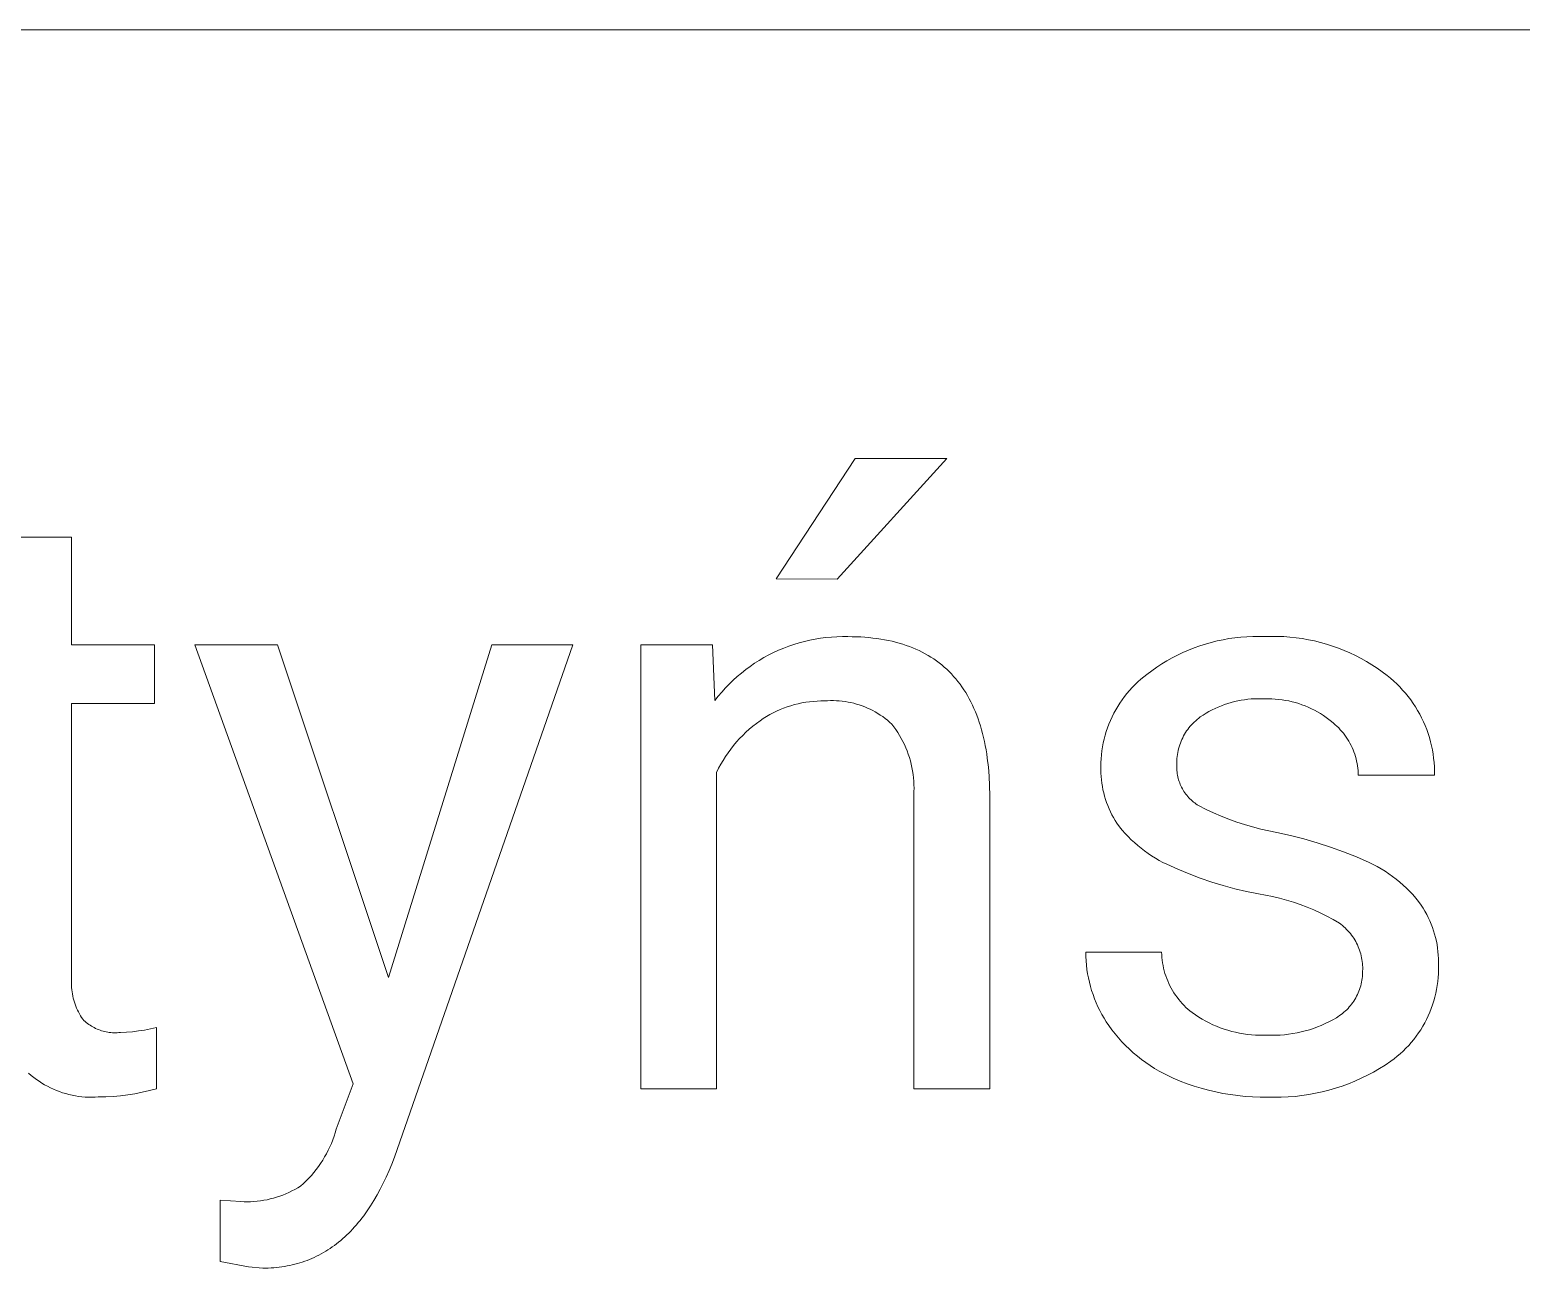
# Model space of a CAD drawing. Header units: millimetres. Extents: x 430 to 4403, y -1522 to 1254.
# Drawn here: x 3676.8 to 3770.8, y -1156.1 to -1078.1 of the extents above; entities that cross this region are included whole.
import ezdxf

# ---------------------------------------------------------------- set-up
doc = ezdxf.new("R2010")
doc.units = ezdxf.units.MM
doc.header["$MEASUREMENT"] = 0
doc.layers.add('Domyślny', color=7, linetype='Continuous', true_color=0x000000)

msp = doc.modelspace()

# ---------------------------------------------------------------- linework, layer by layer
at = {"layer": 'Domyślny', "color": 18, "lineweight": 15, "true_color": 0x000000}
for p, q in [((4399.218, -1078.095), (2901.531, -1078.095)), ((3723.843, -1112.665), (3728.831, -1105.084)), ((3734.613, -1105.084), (3727.693, -1112.679)), ((3728.831, -1105.084), (3734.613, -1105.084)), ((3674.7, -1110.046), (3679.476, -1110.046)), ((3679.476, -1110.046), (3679.476, -1116.82)), ((3727.693, -1112.679), (3723.843, -1112.665)), ((3679.476, -1116.82), (3684.702, -1116.82)), ((3684.702, -1116.82), (3684.702, -1120.511)), ((3697.202, -1144.467), (3687.226, -1116.816)), ((3687.226, -1116.816), (3692.452, -1116.816)), ((3692.452, -1116.816), (3699.424, -1137.772)), ((3699.424, -1137.772), (3705.934, -1116.816)), ((3711.054, -1116.816), (3699.808, -1149.084)), ((3705.934, -1116.816), (3711.054, -1116.816)), ((3715.323, -1144.775), (3715.323, -1116.82)), ((3715.323, -1116.82), (3719.835, -1116.82)), ((3719.835, -1116.82), (3719.993, -1120.326)), ((3724.326, -1117.026), (3724.648, -1116.903)), ((3724.648, -1116.903), (3724.974, -1116.792)), ((3724.974, -1116.792), (3725.303, -1116.692)), ((3725.303, -1116.692), (3725.636, -1116.603)), ((3725.636, -1116.603), (3725.972, -1116.525)), ((3725.972, -1116.525), (3726.31, -1116.458)), ((3726.31, -1116.458), (3726.65, -1116.404)), ((3726.65, -1116.404), (3726.992, -1116.36)), ((3726.992, -1116.36), (3727.335, -1116.329)), ((3727.335, -1116.329), (3727.679, -1116.309)), ((3727.679, -1116.309), (3728.024, -1116.3)), ((3728.024, -1116.3), (3728.368, -1116.304)), ((3728.368, -1116.304), (3728.643, -1116.306)), ((3728.643, -1116.306), (3728.913, -1116.313)), ((3728.913, -1116.313), (3729.179, -1116.326)), ((3729.179, -1116.326), (3729.44, -1116.343)), ((3729.44, -1116.343), (3729.698, -1116.365)), ((3729.698, -1116.365), (3729.951, -1116.392)), ((3729.951, -1116.392), (3730.2, -1116.423)), ((3730.2, -1116.423), (3730.444, -1116.46)), ((3730.444, -1116.46), (3730.685, -1116.501)), ((3730.685, -1116.501), (3730.921, -1116.548)), ((3730.921, -1116.548), (3731.153, -1116.599)), ((3731.153, -1116.599), (3731.38, -1116.655)), ((3731.38, -1116.655), (3731.603, -1116.716)), ((3731.603, -1116.716), (3731.822, -1116.782)), ((3731.822, -1116.782), (3732.037, -1116.853)), ((3732.037, -1116.853), (3732.247, -1116.929)), ((3732.247, -1116.929), (3732.454, -1117.009)), ((3750.177, -1117.015), (3750.534, -1116.887)), ((3750.534, -1116.887), (3750.895, -1116.771)), ((3750.895, -1116.771), (3751.261, -1116.668)), ((3751.261, -1116.668), (3751.629, -1116.577)), ((3751.629, -1116.577), (3752, -1116.498)), ((3752, -1116.498), (3752.374, -1116.431)), ((3752.374, -1116.431), (3752.749, -1116.377)), ((3752.749, -1116.377), (3753.127, -1116.336)), ((3753.127, -1116.336), (3753.505, -1116.307)), ((3753.505, -1116.307), (3753.884, -1116.291)), ((3753.884, -1116.291), (3754.264, -1116.288)), ((3754.264, -1116.288), (3754.643, -1116.297)), ((3754.643, -1116.297), (3755.036, -1116.286)), ((3755.036, -1116.286), (3755.429, -1116.287)), ((3755.429, -1116.287), (3755.822, -1116.303)), ((3755.822, -1116.303), (3756.214, -1116.331)), ((3756.214, -1116.331), (3756.605, -1116.373)), ((3756.605, -1116.373), (3756.995, -1116.428)), ((3756.995, -1116.428), (3757.382, -1116.496)), ((3757.382, -1116.496), (3757.767, -1116.577)), ((3757.767, -1116.577), (3758.148, -1116.671)), ((3758.148, -1116.671), (3758.527, -1116.778)), ((3758.527, -1116.778), (3758.901, -1116.897)), ((3758.901, -1116.897), (3759.271, -1117.03)), ((3722.496, -1117.982), (3722.787, -1117.797)), ((3722.787, -1117.797), (3723.084, -1117.622)), ((3723.084, -1117.622), (3723.387, -1117.457)), ((3723.387, -1117.457), (3723.695, -1117.303)), ((3723.695, -1117.303), (3724.008, -1117.159)), ((3724.008, -1117.159), (3724.326, -1117.026)), ((3732.454, -1117.009), (3732.656, -1117.095)), ((3732.656, -1117.095), (3732.853, -1117.185)), ((3732.853, -1117.185), (3733.046, -1117.28)), ((3733.046, -1117.28), (3733.236, -1117.381)), ((3733.236, -1117.381), (3733.42, -1117.486)), ((3733.42, -1117.486), (3733.601, -1117.595)), ((3733.601, -1117.595), (3733.777, -1117.71)), ((3733.777, -1117.71), (3733.949, -1117.83)), ((3733.949, -1117.83), (3734.117, -1117.954)), ((3748.14, -1118.025), (3748.465, -1117.829)), ((3748.465, -1117.829), (3748.796, -1117.643)), ((3748.796, -1117.643), (3749.133, -1117.469)), ((3749.133, -1117.469), (3749.476, -1117.306)), ((3749.476, -1117.306), (3749.824, -1117.155)), ((3749.824, -1117.155), (3750.177, -1117.015)), ((3759.271, -1117.03), (3759.637, -1117.174)), ((3759.637, -1117.174), (3759.997, -1117.331)), ((3759.997, -1117.331), (3760.352, -1117.501)), ((3760.352, -1117.501), (3760.701, -1117.682)), ((3760.701, -1117.682), (3761.044, -1117.874)), ((3761.044, -1117.874), (3761.38, -1118.079)), ((3721.145, -1119.047), (3721.401, -1118.816)), ((3721.401, -1118.816), (3721.664, -1118.594)), ((3721.664, -1118.594), (3721.935, -1118.38)), ((3721.935, -1118.38), (3722.212, -1118.176)), ((3722.212, -1118.176), (3722.496, -1117.982)), ((3734.117, -1117.954), (3734.28, -1118.084)), ((3734.28, -1118.084), (3734.439, -1118.218)), ((3734.439, -1118.218), (3734.594, -1118.357)), ((3734.594, -1118.357), (3734.745, -1118.501)), ((3734.745, -1118.501), (3734.891, -1118.65)), ((3734.891, -1118.65), (3735.033, -1118.804)), ((3735.033, -1118.804), (3735.171, -1118.963)), ((3747.011, -1118.831), (3747.208, -1118.678)), ((3747.208, -1118.678), (3747.511, -1118.45)), ((3747.511, -1118.45), (3747.822, -1118.233)), ((3747.822, -1118.233), (3748.14, -1118.025)), ((3761.38, -1118.079), (3761.708, -1118.294)), ((3761.708, -1118.294), (3762.03, -1118.521)), ((3762.03, -1118.521), (3762.343, -1118.758)), ((3762.343, -1118.758), (3762.55, -1118.926)), ((3720.428, -1119.791), (3720.659, -1119.535)), ((3720.659, -1119.535), (3720.898, -1119.287)), ((3720.898, -1119.287), (3721.145, -1119.047)), ((3735.171, -1118.963), (3735.304, -1119.127)), ((3735.304, -1119.127), (3735.433, -1119.295)), ((3735.433, -1119.295), (3735.558, -1119.468)), ((3735.558, -1119.468), (3735.679, -1119.647)), ((3735.679, -1119.647), (3735.795, -1119.83)), ((3745.949, -1119.881), (3746.111, -1119.691)), ((3746.111, -1119.691), (3746.279, -1119.507)), ((3746.279, -1119.507), (3746.453, -1119.329)), ((3746.453, -1119.329), (3746.633, -1119.156)), ((3746.633, -1119.156), (3746.819, -1118.991)), ((3746.819, -1118.991), (3747.011, -1118.831)), ((3762.55, -1118.926), (3762.751, -1119.101)), ((3762.751, -1119.101), (3762.946, -1119.283)), ((3762.946, -1119.283), (3763.134, -1119.471)), ((3763.134, -1119.471), (3763.316, -1119.666)), ((3763.316, -1119.666), (3763.491, -1119.867)), ((3684.702, -1120.511), (3679.476, -1120.511)), ((3679.476, -1120.511), (3679.476, -1137.869)), ((3719.993, -1120.326), (3720.206, -1120.055)), ((3720.206, -1120.055), (3720.428, -1119.791)), ((3724.777, -1120.652), (3724.548, -1120.726)), ((3725.008, -1120.586), (3724.777, -1120.652)), ((3725.242, -1120.528), (3725.008, -1120.586)), ((3725.477, -1120.478), (3725.242, -1120.528)), ((3725.714, -1120.436), (3725.477, -1120.478)), ((3725.952, -1120.403), (3725.714, -1120.436)), ((3726.192, -1120.378), (3725.952, -1120.403)), ((3726.432, -1120.361), (3726.192, -1120.378)), ((3726.672, -1120.352), (3726.432, -1120.361)), ((3726.913, -1120.352), (3726.672, -1120.352)), ((3727.096, -1120.339), (3726.913, -1120.352)), ((3727.28, -1120.332), (3727.096, -1120.339)), ((3727.464, -1120.332), (3727.28, -1120.332)), ((3727.648, -1120.337), (3727.464, -1120.332)), ((3727.831, -1120.349), (3727.648, -1120.337)), ((3728.014, -1120.367), (3727.831, -1120.349)), ((3728.197, -1120.391), (3728.014, -1120.367)), ((3728.378, -1120.421), (3728.197, -1120.391)), ((3728.558, -1120.457), (3728.378, -1120.421)), ((3728.737, -1120.499), (3728.558, -1120.457)), ((3728.915, -1120.547), (3728.737, -1120.499)), ((3729.091, -1120.601), (3728.915, -1120.547)), ((3729.265, -1120.661), (3729.091, -1120.601)), ((3729.436, -1120.727), (3729.265, -1120.661)), ((3735.795, -1119.83), (3735.907, -1120.018)), ((3735.907, -1120.018), (3736.015, -1120.211)), ((3736.015, -1120.211), (3736.118, -1120.409)), ((3736.118, -1120.409), (3736.217, -1120.611)), ((3736.217, -1120.611), (3736.312, -1120.819)), ((3745.245, -1120.908), (3745.372, -1120.693)), ((3745.372, -1120.693), (3745.505, -1120.483)), ((3745.505, -1120.483), (3745.646, -1120.277)), ((3745.646, -1120.277), (3745.794, -1120.077)), ((3745.794, -1120.077), (3745.949, -1119.881)), ((3751.897, -1120.656), (3751.697, -1120.738)), ((3752.099, -1120.581), (3751.897, -1120.656)), ((3752.303, -1120.512), (3752.099, -1120.581)), ((3752.51, -1120.451), (3752.303, -1120.512)), ((3752.718, -1120.396), (3752.51, -1120.451)), ((3752.928, -1120.349), (3752.718, -1120.396)), ((3753.14, -1120.309), (3752.928, -1120.349)), ((3753.353, -1120.275), (3753.14, -1120.309)), ((3753.567, -1120.249), (3753.353, -1120.275)), ((3753.782, -1120.23), (3753.567, -1120.249)), ((3753.997, -1120.218), (3753.782, -1120.23)), ((3754.212, -1120.214), (3753.997, -1120.218)), ((3754.428, -1120.217), (3754.212, -1120.214)), ((3754.643, -1120.226), (3754.428, -1120.217)), ((3754.859, -1120.223), (3754.643, -1120.226)), ((3755.075, -1120.226), (3754.859, -1120.223)), ((3755.29, -1120.237), (3755.075, -1120.226)), ((3755.505, -1120.256), (3755.29, -1120.237)), ((3755.719, -1120.281), (3755.505, -1120.256)), ((3755.932, -1120.315), (3755.719, -1120.281)), ((3756.144, -1120.356), (3755.932, -1120.315)), ((3756.354, -1120.404), (3756.144, -1120.356)), ((3756.563, -1120.459), (3756.354, -1120.404)), ((3756.769, -1120.521), (3756.563, -1120.459)), ((3756.974, -1120.591), (3756.769, -1120.521)), ((3757.175, -1120.667), (3756.974, -1120.591)), ((3757.374, -1120.751), (3757.175, -1120.667)), ((3763.491, -1119.867), (3763.66, -1120.073)), ((3763.66, -1120.073), (3763.821, -1120.286)), ((3763.821, -1120.286), (3763.974, -1120.504)), ((3763.974, -1120.504), (3764.12, -1120.726)), ((3722.838, -1121.596), (3722.607, -1121.765)), ((3723.038, -1121.461), (3722.838, -1121.596)), ((3723.242, -1121.334), (3723.038, -1121.461)), ((3723.45, -1121.214), (3723.242, -1121.334)), ((3723.663, -1121.101), (3723.45, -1121.214)), ((3723.879, -1120.996), (3723.663, -1121.101)), ((3724.099, -1120.899), (3723.879, -1120.996)), ((3724.322, -1120.809), (3724.099, -1120.899)), ((3724.548, -1120.726), (3724.322, -1120.809)), ((3729.606, -1120.799), (3729.436, -1120.727)), ((3729.773, -1120.876), (3729.606, -1120.799)), ((3729.937, -1120.958), (3729.773, -1120.876)), ((3730.098, -1121.046), (3729.937, -1120.958)), ((3730.257, -1121.14), (3730.098, -1121.046)), ((3730.412, -1121.239), (3730.257, -1121.14)), ((3730.564, -1121.343), (3730.412, -1121.239)), ((3730.712, -1121.452), (3730.564, -1121.343)), ((3730.856, -1121.566), (3730.712, -1121.452)), ((3730.997, -1121.684), (3730.856, -1121.566)), ((3736.312, -1120.819), (3736.402, -1121.031)), ((3736.402, -1121.031), (3736.489, -1121.249)), ((3736.489, -1121.249), (3736.571, -1121.471)), ((3736.571, -1121.471), (3736.648, -1121.698)), ((3744.816, -1121.808), (3744.911, -1121.577)), ((3744.911, -1121.577), (3745.015, -1121.351)), ((3745.015, -1121.351), (3745.126, -1121.127)), ((3745.126, -1121.127), (3745.245, -1120.908)), ((3750.28, -1121.596), (3750.189, -1121.68)), ((3750.373, -1121.516), (3750.28, -1121.596)), ((3750.469, -1121.438), (3750.373, -1121.516)), ((3750.568, -1121.364), (3750.469, -1121.438)), ((3750.747, -1121.244), (3750.568, -1121.364)), ((3750.93, -1121.13), (3750.747, -1121.244)), ((3751.117, -1121.023), (3750.93, -1121.13)), ((3751.307, -1120.921), (3751.117, -1121.023)), ((3751.501, -1120.826), (3751.307, -1120.921)), ((3751.697, -1120.738), (3751.501, -1120.826)), ((3757.57, -1120.841), (3757.374, -1120.751)), ((3757.763, -1120.938), (3757.57, -1120.841)), ((3757.952, -1121.042), (3757.763, -1120.938)), ((3758.137, -1121.152), (3757.952, -1121.042)), ((3758.319, -1121.269), (3758.137, -1121.152)), ((3758.496, -1121.392), (3758.319, -1121.269)), ((3758.669, -1121.521), (3758.496, -1121.392)), ((3758.837, -1121.655), (3758.669, -1121.521)), ((3764.12, -1120.726), (3764.259, -1120.954)), ((3764.259, -1120.954), (3764.389, -1121.187)), ((3764.389, -1121.187), (3764.512, -1121.423)), ((3764.512, -1121.423), (3764.626, -1121.664)), ((3721.744, -1122.519), (3721.545, -1122.725)), ((3721.95, -1122.32), (3721.744, -1122.519)), ((3722.162, -1122.127), (3721.95, -1122.32)), ((3722.381, -1121.943), (3722.162, -1122.127)), ((3722.607, -1121.765), (3722.381, -1121.943)), ((3731.133, -1121.807), (3730.997, -1121.684)), ((3731.266, -1121.98), (3731.133, -1121.807)), ((3731.392, -1122.158), (3731.266, -1121.98)), ((3731.512, -1122.339), (3731.392, -1122.158)), ((3731.627, -1122.524), (3731.512, -1122.339)), ((3731.735, -1122.713), (3731.627, -1122.524)), ((3736.648, -1121.698), (3736.722, -1121.93)), ((3736.722, -1121.93), (3736.791, -1122.167)), ((3736.791, -1122.167), (3736.856, -1122.408)), ((3736.856, -1122.408), (3736.916, -1122.655)), ((3744.514, -1122.757), (3744.577, -1122.516)), ((3744.577, -1122.516), (3744.649, -1122.277)), ((3744.649, -1122.277), (3744.728, -1122.041)), ((3744.728, -1122.041), (3744.816, -1121.808)), ((3749.517, -1122.56), (3749.46, -1122.67)), ((3749.578, -1122.453), (3749.517, -1122.56)), ((3749.642, -1122.347), (3749.578, -1122.453)), ((3749.71, -1122.244), (3749.642, -1122.347)), ((3749.782, -1122.143), (3749.71, -1122.244)), ((3749.857, -1122.045), (3749.782, -1122.143)), ((3749.935, -1121.95), (3749.857, -1122.045)), ((3750.016, -1121.857), (3749.935, -1121.95)), ((3750.101, -1121.767), (3750.016, -1121.857)), ((3750.189, -1121.68), (3750.101, -1121.767)), ((3758.954, -1121.749), (3758.837, -1121.655)), ((3759.068, -1121.847), (3758.954, -1121.749)), ((3759.179, -1121.948), (3759.068, -1121.847)), ((3759.286, -1122.053), (3759.179, -1121.948)), ((3759.389, -1122.162), (3759.286, -1122.053)), ((3759.488, -1122.275), (3759.389, -1122.162)), ((3759.583, -1122.391), (3759.488, -1122.275)), ((3759.674, -1122.51), (3759.583, -1122.391)), ((3759.761, -1122.632), (3759.674, -1122.51)), ((3764.626, -1121.664), (3764.732, -1121.908)), ((3764.732, -1121.908), (3764.829, -1122.156)), ((3764.829, -1122.156), (3764.918, -1122.408)), ((3764.918, -1122.408), (3764.999, -1122.662)), ((3720.991, -1123.383), (3720.822, -1123.615)), ((3721.168, -1123.158), (3720.991, -1123.383)), ((3721.353, -1122.938), (3721.168, -1123.158)), ((3721.545, -1122.725), (3721.353, -1122.938)), ((3731.836, -1122.906), (3731.735, -1122.713)), ((3731.931, -1123.102), (3731.836, -1122.906)), ((3732.02, -1123.301), (3731.931, -1123.102)), ((3732.102, -1123.503), (3732.02, -1123.301)), ((3732.177, -1123.707), (3732.102, -1123.503)), ((3736.916, -1122.655), (3736.972, -1122.907)), ((3736.972, -1122.907), (3737.024, -1123.163)), ((3737.024, -1123.163), (3737.072, -1123.424)), ((3737.072, -1123.424), (3737.115, -1123.69)), ((3744.347, -1123.74), (3744.376, -1123.492)), ((3744.376, -1123.492), (3744.414, -1123.246)), ((3744.414, -1123.246), (3744.46, -1123.001)), ((3744.46, -1123.001), (3744.514, -1122.757)), ((3749.172, -1123.483), (3749.147, -1123.604)), ((3749.201, -1123.363), (3749.172, -1123.483)), ((3749.234, -1123.244), (3749.201, -1123.363)), ((3749.271, -1123.126), (3749.234, -1123.244)), ((3749.312, -1123.009), (3749.271, -1123.126)), ((3749.358, -1122.894), (3749.312, -1123.009)), ((3749.407, -1122.781), (3749.358, -1122.894)), ((3749.46, -1122.67), (3749.407, -1122.781)), ((3759.844, -1122.757), (3759.761, -1122.632)), ((3759.922, -1122.885), (3759.844, -1122.757)), ((3759.996, -1123.016), (3759.922, -1122.885)), ((3760.065, -1123.149), (3759.996, -1123.016)), ((3760.13, -1123.284), (3760.065, -1123.149)), ((3760.19, -1123.422), (3760.13, -1123.284)), ((3760.245, -1123.562), (3760.19, -1123.422)), ((3764.999, -1122.662), (3765.07, -1122.918)), ((3765.07, -1122.918), (3765.133, -1123.177)), ((3765.133, -1123.177), (3765.187, -1123.438)), ((3765.187, -1123.438), (3765.232, -1123.701)), ((3720.363, -1124.341), (3720.227, -1124.594)), ((3720.508, -1124.094), (3720.363, -1124.341)), ((3720.661, -1123.852), (3720.508, -1124.094)), ((3720.822, -1123.615), (3720.661, -1123.852)), ((3732.245, -1123.914), (3732.177, -1123.707)), ((3732.306, -1124.123), (3732.245, -1123.914)), ((3732.36, -1124.334), (3732.306, -1124.123)), ((3732.407, -1124.546), (3732.36, -1124.334)), ((3737.115, -1123.69), (3737.154, -1123.961)), ((3737.154, -1123.961), (3737.219, -1124.518)), ((3744.311, -1124.487), (3744.314, -1124.237)), ((3744.314, -1124.237), (3744.326, -1123.988)), ((3744.326, -1123.988), (3744.347, -1123.74)), ((3749.087, -1124.341), (3749.083, -1124.441)), ((3749.083, -1124.441), (3749.083, -1124.541)), ((3749.09, -1124.094), (3749.086, -1124.218)), ((3749.086, -1124.218), (3749.087, -1124.341)), ((3749.098, -1123.971), (3749.09, -1124.094)), ((3749.11, -1123.848), (3749.098, -1123.971)), ((3749.126, -1123.725), (3749.11, -1123.848)), ((3749.147, -1123.604), (3749.126, -1123.725)), ((3760.295, -1123.703), (3760.245, -1123.562)), ((3760.34, -1123.846), (3760.295, -1123.703)), ((3760.38, -1123.991), (3760.34, -1123.846)), ((3760.415, -1124.136), (3760.38, -1123.991)), ((3760.445, -1124.283), (3760.415, -1124.136)), ((3760.47, -1124.431), (3760.445, -1124.283)), ((3760.49, -1124.58), (3760.47, -1124.431)), ((3765.232, -1123.701), (3765.268, -1123.965)), ((3765.268, -1123.965), (3765.294, -1124.23)), ((3765.294, -1124.23), (3765.312, -1124.496)), ((3720.227, -1124.594), (3720.099, -1124.85)), ((3720.099, -1124.85), (3720.099, -1144.775)), ((3732.447, -1124.76), (3732.407, -1124.546)), ((3732.479, -1124.976), (3732.447, -1124.76)), ((3732.505, -1125.192), (3732.479, -1124.976)), ((3732.523, -1125.409), (3732.505, -1125.192)), ((3737.219, -1124.518), (3737.267, -1125.095)), ((3737.267, -1125.095), (3737.298, -1125.69)), ((3744.308, -1124.696), (3744.311, -1124.487)), ((3744.312, -1124.905), (3744.308, -1124.696)), ((3744.324, -1125.114), (3744.312, -1124.905)), ((3744.342, -1125.323), (3744.324, -1125.114)), ((3744.368, -1125.531), (3744.342, -1125.323)), ((3749.083, -1124.541), (3749.086, -1124.64)), ((3749.086, -1124.64), (3749.093, -1124.74)), ((3749.093, -1124.74), (3749.104, -1124.839)), ((3749.104, -1124.839), (3749.117, -1124.938)), ((3749.117, -1124.938), (3749.134, -1125.036)), ((3749.134, -1125.036), (3749.155, -1125.134)), ((3749.155, -1125.134), (3749.179, -1125.231)), ((3749.179, -1125.231), (3749.206, -1125.327)), ((3749.206, -1125.327), (3749.237, -1125.422)), ((3760.504, -1124.729), (3760.49, -1124.58)), ((3760.513, -1124.879), (3760.504, -1124.729)), ((3760.518, -1125.029), (3760.513, -1124.879)), ((3765.32, -1125.029), (3760.518, -1125.029)), ((3765.312, -1124.496), (3765.321, -1124.763)), ((3765.321, -1124.763), (3765.32, -1125.029)), ((3732.522, -1126.279), (3732.533, -1126.062)), ((3732.522, -1144.775), (3732.522, -1126.279)), ((3732.534, -1125.626), (3732.523, -1125.409)), ((3732.533, -1126.062), (3732.537, -1125.844)), ((3732.537, -1125.844), (3732.534, -1125.626)), ((3737.298, -1125.69), (3737.312, -1126.306)), ((3737.312, -1126.306), (3737.312, -1144.775)), ((3744.4, -1125.737), (3744.368, -1125.531)), ((3744.44, -1125.943), (3744.4, -1125.737)), ((3744.486, -1126.147), (3744.44, -1125.943)), ((3744.54, -1126.35), (3744.486, -1126.147)), ((3749.237, -1125.422), (3749.271, -1125.516)), ((3749.271, -1125.516), (3749.308, -1125.609)), ((3749.308, -1125.609), (3749.348, -1125.7)), ((3749.348, -1125.7), (3749.392, -1125.79)), ((3749.392, -1125.79), (3749.438, -1125.878)), ((3749.438, -1125.878), (3749.488, -1125.965)), ((3749.488, -1125.965), (3749.541, -1126.05)), ((3749.541, -1126.05), (3749.596, -1126.132)), ((3749.596, -1126.132), (3749.655, -1126.213)), ((3749.655, -1126.213), (3749.716, -1126.292)), ((3749.716, -1126.292), (3749.78, -1126.369)), ((3744.6, -1126.55), (3744.54, -1126.35)), ((3744.667, -1126.749), (3744.6, -1126.55)), ((3744.74, -1126.945), (3744.667, -1126.749)), ((3744.82, -1127.138), (3744.74, -1126.945)), ((3744.907, -1127.329), (3744.82, -1127.138)), ((3749.78, -1126.369), (3749.846, -1126.444)), ((3749.846, -1126.444), (3749.915, -1126.516)), ((3749.915, -1126.516), (3749.987, -1126.585)), ((3749.987, -1126.585), (3750.061, -1126.652)), ((3750.061, -1126.652), (3750.137, -1126.717)), ((3750.137, -1126.717), (3750.215, -1126.779)), ((3750.215, -1126.779), (3750.296, -1126.838)), ((3750.296, -1126.838), (3750.378, -1126.894)), ((3750.378, -1126.894), (3750.463, -1126.947)), ((3750.463, -1126.947), (3750.929, -1127.185)), ((3750.929, -1127.185), (3751.403, -1127.407)), ((3745, -1127.516), (3744.907, -1127.329)), ((3745.099, -1127.701), (3745, -1127.516)), ((3745.205, -1127.882), (3745.099, -1127.701)), ((3745.316, -1128.059), (3745.205, -1127.882)), ((3745.482, -1128.277), (3745.316, -1128.059)), ((3751.403, -1127.407), (3751.884, -1127.614)), ((3751.884, -1127.614), (3752.371, -1127.806)), ((3752.371, -1127.806), (3752.864, -1127.983)), ((3752.864, -1127.983), (3753.362, -1128.143)), ((3753.362, -1128.143), (3753.865, -1128.288)), ((3745.656, -1128.489), (3745.482, -1128.277)), ((3745.836, -1128.695), (3745.656, -1128.489)), ((3746.024, -1128.896), (3745.836, -1128.695)), ((3746.217, -1129.09), (3746.024, -1128.896)), ((3746.417, -1129.277), (3746.217, -1129.09)), ((3753.865, -1128.288), (3754.372, -1128.418)), ((3754.372, -1128.418), (3754.883, -1128.531)), ((3754.883, -1128.531), (3755.397, -1128.628)), ((3755.397, -1128.628), (3756.252, -1128.816)), ((3756.252, -1128.816), (3757.1, -1129.034)), ((3757.1, -1129.034), (3757.94, -1129.279)), ((3746.624, -1129.458), (3746.417, -1129.277)), ((3746.836, -1129.632), (3746.624, -1129.458)), ((3747.053, -1129.798), (3746.836, -1129.632)), ((3747.277, -1129.958), (3747.053, -1129.798)), ((3747.505, -1130.11), (3747.277, -1129.958)), ((3757.94, -1129.279), (3758.771, -1129.551)), ((3758.771, -1129.551), (3759.594, -1129.852)), ((3759.594, -1129.852), (3760.405, -1130.179)), ((3747.738, -1130.254), (3747.505, -1130.11)), ((3747.976, -1130.39), (3747.738, -1130.254)), ((3748.218, -1130.518), (3747.976, -1130.39)), ((3748.465, -1130.639), (3748.218, -1130.518)), ((3749.157, -1130.951), (3748.465, -1130.639)), ((3749.86, -1131.241), (3749.157, -1130.951)), ((3760.405, -1130.179), (3761.206, -1130.533)), ((3761.206, -1130.533), (3761.463, -1130.656)), ((3761.463, -1130.656), (3761.717, -1130.788)), ((3761.717, -1130.788), (3761.966, -1130.928)), ((3761.966, -1130.928), (3762.21, -1131.077)), ((3750.571, -1131.509), (3749.86, -1131.241)), ((3751.29, -1131.754), (3750.571, -1131.509)), ((3752.016, -1131.977), (3751.29, -1131.754)), ((3762.21, -1131.077), (3762.449, -1131.234)), ((3762.449, -1131.234), (3762.682, -1131.4)), ((3762.682, -1131.4), (3762.909, -1131.573)), ((3762.909, -1131.573), (3763.13, -1131.754)), ((3763.13, -1131.754), (3763.345, -1131.943)), ((3763.345, -1131.943), (3763.553, -1132.139)), ((3752.75, -1132.176), (3752.016, -1131.977)), ((3753.489, -1132.352), (3752.75, -1132.176)), ((3754.233, -1132.504), (3753.489, -1132.352)), ((3754.681, -1132.58), (3754.233, -1132.504)), ((3755.126, -1132.671), (3754.681, -1132.58)), ((3755.568, -1132.776), (3755.126, -1132.671)), ((3756.006, -1132.895), (3755.568, -1132.776)), ((3756.44, -1133.028), (3756.006, -1132.895)), ((3763.553, -1132.139), (3763.754, -1132.341)), ((3763.754, -1132.341), (3763.949, -1132.551)), ((3763.949, -1132.551), (3764.136, -1132.767)), ((3764.136, -1132.767), (3764.315, -1132.99)), ((3756.87, -1133.175), (3756.44, -1133.028)), ((3757.294, -1133.337), (3756.87, -1133.175)), ((3757.713, -1133.511), (3757.294, -1133.337)), ((3758.127, -1133.7), (3757.713, -1133.511)), ((3758.534, -1133.901), (3758.127, -1133.7)), ((3764.315, -1132.99), (3764.487, -1133.219)), ((3764.487, -1133.219), (3764.608, -1133.407)), ((3764.608, -1133.407), (3764.722, -1133.599)), ((3764.722, -1133.599), (3764.83, -1133.795)), ((3764.83, -1133.795), (3764.931, -1133.994)), ((3758.934, -1134.116), (3758.534, -1133.901)), ((3759.327, -1134.343), (3758.934, -1134.116)), ((3759.423, -1134.415), (3759.327, -1134.343)), ((3759.518, -1134.49), (3759.423, -1134.415)), ((3759.609, -1134.569), (3759.518, -1134.49)), ((3759.698, -1134.65), (3759.609, -1134.569)), ((3759.784, -1134.735), (3759.698, -1134.65)), ((3759.867, -1134.822), (3759.784, -1134.735)), ((3764.931, -1133.994), (3765.025, -1134.197)), ((3765.025, -1134.197), (3765.112, -1134.403)), ((3765.112, -1134.403), (3765.192, -1134.612)), ((3765.192, -1134.612), (3765.264, -1134.824)), ((3759.947, -1134.912), (3759.867, -1134.822)), ((3760.024, -1135.005), (3759.947, -1134.912)), ((3760.098, -1135.1), (3760.024, -1135.005)), ((3760.168, -1135.198), (3760.098, -1135.1)), ((3760.235, -1135.298), (3760.168, -1135.198)), ((3760.299, -1135.401), (3760.235, -1135.298)), ((3760.359, -1135.505), (3760.299, -1135.401)), ((3760.415, -1135.612), (3760.359, -1135.505)), ((3760.468, -1135.72), (3760.415, -1135.612)), ((3760.517, -1135.83), (3760.468, -1135.72)), ((3765.264, -1134.824), (3765.329, -1135.038)), ((3765.329, -1135.038), (3765.387, -1135.254)), ((3765.387, -1135.254), (3765.437, -1135.472)), ((3765.437, -1135.472), (3765.479, -1135.692)), ((3765.479, -1135.692), (3765.514, -1135.913)), ((3743.362, -1136.442), (3743.358, -1136.169)), ((3743.358, -1136.169), (3748.134, -1136.169)), ((3743.376, -1136.714), (3743.362, -1136.442)), ((3748.134, -1136.169), (3748.14, -1136.338)), ((3748.14, -1136.338), (3748.152, -1136.508)), ((3748.152, -1136.508), (3748.17, -1136.676)), ((3760.562, -1135.942), (3760.517, -1135.83)), ((3760.604, -1136.055), (3760.562, -1135.942)), ((3760.641, -1136.17), (3760.604, -1136.055)), ((3760.675, -1136.286), (3760.641, -1136.17)), ((3760.704, -1136.403), (3760.675, -1136.286)), ((3760.73, -1136.52), (3760.704, -1136.403)), ((3760.752, -1136.639), (3760.73, -1136.52)), ((3760.769, -1136.758), (3760.752, -1136.639)), ((3765.514, -1135.913), (3765.541, -1136.135)), ((3765.541, -1136.135), (3765.56, -1136.358)), ((3765.56, -1136.358), (3765.572, -1136.581)), ((3765.572, -1136.581), (3765.575, -1136.805)), ((3743.398, -1136.986), (3743.376, -1136.714)), ((3743.43, -1137.257), (3743.398, -1136.986)), ((3743.471, -1137.527), (3743.43, -1137.257)), ((3743.521, -1137.795), (3743.471, -1137.527)), ((3748.17, -1136.676), (3748.193, -1136.845)), ((3748.193, -1136.845), (3748.222, -1137.012)), ((3748.222, -1137.012), (3748.257, -1137.178)), ((3748.257, -1137.178), (3748.298, -1137.342)), ((3748.298, -1137.342), (3748.344, -1137.506)), ((3748.344, -1137.506), (3748.396, -1137.667)), ((3760.783, -1136.878), (3760.769, -1136.758)), ((3760.781, -1137.712), (3760.79, -1137.595)), ((3760.792, -1136.998), (3760.783, -1136.878)), ((3760.79, -1137.595), (3760.795, -1137.477)), ((3760.797, -1137.119), (3760.792, -1136.998)), ((3760.795, -1137.36), (3760.798, -1137.239)), ((3760.795, -1137.477), (3760.795, -1137.36)), ((3760.798, -1137.239), (3760.797, -1137.119)), ((3765.566, -1137.527), (3765.55, -1137.776)), ((3765.573, -1137.278), (3765.566, -1137.527)), ((3765.575, -1136.805), (3765.571, -1137.029)), ((3765.571, -1137.029), (3765.573, -1137.278)), ((3679.469, -1138.002), (3679.466, -1138.136)), ((3679.466, -1138.136), (3679.468, -1138.27)), ((3679.468, -1138.27), (3679.475, -1138.403)), ((3679.476, -1137.869), (3679.469, -1138.002)), ((3679.475, -1138.403), (3679.486, -1138.537)), ((3679.486, -1138.537), (3679.501, -1138.669)), ((3743.58, -1138.062), (3743.521, -1137.795)), ((3743.648, -1138.326), (3743.58, -1138.062)), ((3743.725, -1138.588), (3743.648, -1138.326)), ((3748.396, -1137.667), (3748.454, -1137.827)), ((3748.454, -1137.827), (3748.517, -1137.984)), ((3748.517, -1137.984), (3748.585, -1138.14)), ((3748.585, -1138.14), (3748.659, -1138.293)), ((3748.659, -1138.293), (3748.738, -1138.443)), ((3748.738, -1138.443), (3748.822, -1138.59)), ((3760.564, -1138.625), (3760.604, -1138.515)), ((3760.604, -1138.515), (3760.642, -1138.403)), ((3760.642, -1138.403), (3760.675, -1138.29)), ((3760.675, -1138.29), (3760.704, -1138.176)), ((3760.704, -1138.176), (3760.729, -1138.061)), ((3760.729, -1138.061), (3760.75, -1137.945)), ((3760.75, -1137.945), (3760.768, -1137.829)), ((3760.768, -1137.829), (3760.781, -1137.712)), ((3765.451, -1138.517), (3765.401, -1138.761)), ((3765.492, -1138.271), (3765.451, -1138.517)), ((3765.525, -1138.024), (3765.492, -1138.271)), ((3765.55, -1137.776), (3765.525, -1138.024)), ((3679.501, -1138.669), (3679.521, -1138.802)), ((3679.521, -1138.802), (3679.546, -1138.933)), ((3679.546, -1138.933), (3679.575, -1139.063)), ((3679.575, -1139.063), (3679.609, -1139.193)), ((3679.609, -1139.193), (3679.647, -1139.321)), ((3679.647, -1139.321), (3679.689, -1139.448)), ((3679.689, -1139.448), (3679.735, -1139.573)), ((3743.811, -1138.847), (3743.725, -1138.588)), ((3743.905, -1139.103), (3743.811, -1138.847)), ((3744.008, -1139.356), (3743.905, -1139.103)), ((3744.12, -1139.605), (3744.008, -1139.356)), ((3748.822, -1138.59), (3748.911, -1138.735)), ((3748.911, -1138.735), (3749.005, -1138.876)), ((3749.005, -1138.876), (3749.104, -1139.014)), ((3749.104, -1139.014), (3749.207, -1139.148)), ((3749.207, -1139.148), (3749.315, -1139.279)), ((3749.315, -1139.279), (3749.428, -1139.406)), ((3749.428, -1139.406), (3749.545, -1139.529)), ((3760.03, -1139.535), (3760.103, -1139.442)), ((3760.103, -1139.442), (3760.173, -1139.348)), ((3760.173, -1139.348), (3760.239, -1139.251)), ((3760.239, -1139.251), (3760.302, -1139.151)), ((3760.302, -1139.151), (3760.362, -1139.05)), ((3760.362, -1139.05), (3760.418, -1138.946)), ((3760.418, -1138.946), (3760.47, -1138.841)), ((3760.47, -1138.841), (3760.519, -1138.734)), ((3760.519, -1138.734), (3760.564, -1138.625)), ((3765.201, -1139.481), (3765.117, -1139.716)), ((3765.276, -1139.244), (3765.201, -1139.481)), ((3765.342, -1139.003), (3765.276, -1139.244)), ((3765.401, -1138.761), (3765.342, -1139.003)), ((3679.735, -1139.573), (3679.786, -1139.697)), ((3679.786, -1139.697), (3679.841, -1139.819)), ((3679.841, -1139.819), (3679.901, -1139.939)), ((3679.901, -1139.939), (3679.964, -1140.056)), ((3679.964, -1140.056), (3680.031, -1140.172)), ((3680.031, -1140.172), (3680.102, -1140.285)), ((3680.102, -1140.285), (3680.177, -1140.396)), ((3680.177, -1140.396), (3680.249, -1140.466)), ((3744.24, -1139.85), (3744.12, -1139.605)), ((3744.368, -1140.091), (3744.24, -1139.85)), ((3744.504, -1140.328), (3744.368, -1140.091)), ((3744.648, -1140.559), (3744.504, -1140.328)), ((3749.545, -1139.529), (3749.666, -1139.648)), ((3749.666, -1139.648), (3749.791, -1139.763)), ((3749.791, -1139.763), (3749.92, -1139.873)), ((3749.92, -1139.873), (3750.052, -1139.979)), ((3750.052, -1139.979), (3750.259, -1140.124)), ((3750.259, -1140.124), (3750.471, -1140.262)), ((3750.471, -1140.262), (3750.687, -1140.393)), ((3750.687, -1140.393), (3750.908, -1140.516)), ((3758.91, -1140.43), (3759.142, -1140.297)), ((3759.142, -1140.297), (3759.242, -1140.235)), ((3759.242, -1140.235), (3759.34, -1140.17)), ((3759.34, -1140.17), (3759.435, -1140.101)), ((3759.435, -1140.101), (3759.529, -1140.029)), ((3759.529, -1140.029), (3759.619, -1139.954)), ((3759.619, -1139.954), (3759.707, -1139.876)), ((3759.707, -1139.876), (3759.792, -1139.795)), ((3759.792, -1139.795), (3759.875, -1139.711)), ((3759.875, -1139.711), (3759.954, -1139.624)), ((3759.954, -1139.624), (3760.03, -1139.535)), ((3764.819, -1140.402), (3764.704, -1140.623)), ((3764.927, -1140.177), (3764.819, -1140.402)), ((3765.026, -1139.948), (3764.927, -1140.177)), ((3765.117, -1139.716), (3765.026, -1139.948)), ((3680.249, -1140.466), (3680.323, -1140.533)), ((3680.323, -1140.533), (3680.399, -1140.597)), ((3680.399, -1140.597), (3680.477, -1140.659)), ((3680.477, -1140.659), (3680.558, -1140.718)), ((3680.558, -1140.718), (3680.64, -1140.775)), ((3680.64, -1140.775), (3680.725, -1140.828)), ((3680.725, -1140.828), (3680.811, -1140.879)), ((3680.811, -1140.879), (3680.899, -1140.926)), ((3680.899, -1140.926), (3680.988, -1140.97)), ((3680.988, -1140.97), (3681.079, -1141.012)), ((3681.079, -1141.012), (3681.172, -1141.05)), ((3681.172, -1141.05), (3681.265, -1141.085)), ((3681.265, -1141.085), (3681.36, -1141.116)), ((3681.36, -1141.116), (3681.456, -1141.144)), ((3681.456, -1141.144), (3681.553, -1141.169)), ((3681.553, -1141.169), (3681.65, -1141.191)), ((3681.65, -1141.191), (3681.749, -1141.209)), ((3681.749, -1141.209), (3681.848, -1141.223)), ((3681.848, -1141.223), (3681.947, -1141.235)), ((3681.947, -1141.235), (3682.046, -1141.242)), ((3682.046, -1141.242), (3682.146, -1141.247)), ((3682.146, -1141.247), (3682.246, -1141.248)), ((3682.246, -1141.248), (3682.346, -1141.245)), ((3682.346, -1141.245), (3682.446, -1141.239)), ((3682.446, -1141.239), (3682.545, -1141.229)), ((3682.545, -1141.229), (3682.928, -1141.211)), ((3682.928, -1141.211), (3683.31, -1141.18)), ((3683.31, -1141.18), (3683.691, -1141.136)), ((3683.691, -1141.136), (3684.07, -1141.078)), ((3684.07, -1141.078), (3684.447, -1141.008)), ((3684.447, -1141.008), (3684.821, -1140.925)), ((3684.821, -1140.925), (3684.821, -1144.775)), ((3744.8, -1140.786), (3744.648, -1140.559)), ((3744.996, -1141.054), (3744.8, -1140.786)), ((3745.2, -1141.316), (3744.996, -1141.054)), ((3745.414, -1141.57), (3745.2, -1141.316)), ((3750.908, -1140.516), (3751.132, -1140.631)), ((3751.132, -1140.631), (3751.36, -1140.74)), ((3751.36, -1140.74), (3751.592, -1140.84)), ((3751.592, -1140.84), (3751.827, -1140.932)), ((3751.827, -1140.932), (3752.066, -1141.016)), ((3752.066, -1141.016), (3752.306, -1141.093)), ((3752.306, -1141.093), (3752.55, -1141.161)), ((3752.55, -1141.161), (3752.795, -1141.22)), ((3752.795, -1141.22), (3753.042, -1141.272)), ((3753.042, -1141.272), (3753.291, -1141.315)), ((3753.291, -1141.315), (3753.541, -1141.35)), ((3753.541, -1141.35), (3753.793, -1141.376)), ((3755.869, -1141.369), (3756.135, -1141.339)), ((3756.135, -1141.339), (3756.399, -1141.301)), ((3756.399, -1141.301), (3756.662, -1141.253)), ((3756.662, -1141.253), (3756.923, -1141.197)), ((3756.923, -1141.197), (3757.182, -1141.131)), ((3757.182, -1141.131), (3757.438, -1141.057)), ((3757.438, -1141.057), (3757.692, -1140.973)), ((3757.692, -1140.973), (3757.943, -1140.882)), ((3757.943, -1140.882), (3758.19, -1140.781)), ((3758.19, -1140.781), (3758.434, -1140.672)), ((3758.434, -1140.672), (3758.674, -1140.555)), ((3758.674, -1140.555), (3758.91, -1140.43)), ((3764.315, -1141.261), (3764.17, -1141.464)), ((3764.452, -1141.053), (3764.315, -1141.261)), ((3764.582, -1140.84), (3764.452, -1141.053)), ((3764.704, -1140.623), (3764.582, -1140.84)), ((3745.635, -1141.817), (3745.414, -1141.57)), ((3745.866, -1142.056), (3745.635, -1141.817)), ((3746.104, -1142.288), (3745.866, -1142.056)), ((3746.35, -1142.511), (3746.104, -1142.288)), ((3753.793, -1141.376), (3754.045, -1141.393)), ((3754.045, -1141.393), (3754.297, -1141.402)), ((3754.297, -1141.402), (3754.55, -1141.403)), ((3754.55, -1141.403), (3754.802, -1141.395)), ((3754.802, -1141.395), (3755.069, -1141.402)), ((3755.069, -1141.402), (3755.336, -1141.4)), ((3755.336, -1141.4), (3755.603, -1141.389)), ((3755.603, -1141.389), (3755.869, -1141.369)), ((3763.525, -1142.223), (3763.348, -1142.399)), ((3763.696, -1142.042), (3763.525, -1142.223)), ((3763.861, -1141.855), (3763.696, -1142.042)), ((3764.019, -1141.662), (3763.861, -1141.855)), ((3764.17, -1141.464), (3764.019, -1141.662)), ((3746.603, -1142.725), (3746.35, -1142.511)), ((3746.864, -1142.931), (3746.603, -1142.725)), ((3747.131, -1143.128), (3746.864, -1142.931)), ((3747.405, -1143.315), (3747.131, -1143.128)), ((3762.581, -1143.035), (3762.221, -1143.277)), ((3762.781, -1142.886), (3762.581, -1143.035)), ((3762.976, -1142.73), (3762.781, -1142.886)), ((3763.165, -1142.568), (3762.976, -1142.73)), ((3763.348, -1142.399), (3763.165, -1142.568)), ((3676.925, -1143.931), (3676.768, -1143.796)), ((3677.087, -1144.06), (3676.925, -1143.931)), ((3677.253, -1144.184), (3677.087, -1144.06)), ((3677.423, -1144.302), (3677.253, -1144.184)), ((3747.685, -1143.493), (3747.405, -1143.315)), ((3747.971, -1143.662), (3747.685, -1143.493)), ((3748.263, -1143.82), (3747.971, -1143.662)), ((3748.56, -1143.969), (3748.263, -1143.82)), ((3748.862, -1144.107), (3748.56, -1143.969)), ((3749.295, -1144.288), (3748.862, -1144.107)), ((3760.703, -1144.116), (3760.307, -1144.293)), ((3761.093, -1143.926), (3760.703, -1144.116)), ((3761.476, -1143.722), (3761.093, -1143.926)), ((3761.852, -1143.506), (3761.476, -1143.722)), ((3762.221, -1143.277), (3761.852, -1143.506)), ((3677.597, -1144.414), (3677.423, -1144.302)), ((3677.775, -1144.52), (3677.597, -1144.414)), ((3677.956, -1144.62), (3677.775, -1144.52)), ((3678.141, -1144.713), (3677.956, -1144.62)), ((3678.329, -1144.8), (3678.141, -1144.713)), ((3678.52, -1144.88), (3678.329, -1144.8)), ((3678.713, -1144.953), (3678.52, -1144.88)), ((3678.909, -1145.02), (3678.713, -1144.953)), ((3679.107, -1145.08), (3678.909, -1145.02)), ((3679.307, -1145.133), (3679.107, -1145.08)), ((3683.464, -1145.084), (3683.006, -1145.156)), ((3683.92, -1144.996), (3683.464, -1145.084)), ((3684.372, -1144.893), (3683.92, -1144.996)), ((3684.821, -1144.775), (3684.372, -1144.893)), ((3696.143, -1147.311), (3697.202, -1144.467)), ((3720.099, -1144.775), (3715.323, -1144.775)), ((3737.312, -1144.775), (3732.522, -1144.775)), ((3749.734, -1144.455), (3749.295, -1144.288)), ((3750.178, -1144.607), (3749.734, -1144.455)), ((3750.627, -1144.745), (3750.178, -1144.607)), ((3751.081, -1144.867), (3750.627, -1144.745)), ((3751.538, -1144.975), (3751.081, -1144.867)), ((3751.998, -1145.067), (3751.538, -1144.975)), ((3752.462, -1145.144), (3751.998, -1145.067)), ((3757.823, -1145.061), (3757.397, -1145.139)), ((3758.247, -1144.969), (3757.823, -1145.061)), ((3758.668, -1144.862), (3758.247, -1144.969)), ((3759.085, -1144.741), (3758.668, -1144.862)), ((3759.497, -1144.605), (3759.085, -1144.741)), ((3759.904, -1144.456), (3759.497, -1144.605)), ((3760.307, -1144.293), (3759.904, -1144.456)), ((3679.509, -1145.179), (3679.307, -1145.133)), ((3679.712, -1145.218), (3679.509, -1145.179)), ((3679.917, -1145.25), (3679.712, -1145.218)), ((3680.123, -1145.275), (3679.917, -1145.25)), ((3680.329, -1145.292), (3680.123, -1145.275)), ((3680.535, -1145.303), (3680.329, -1145.292)), ((3680.742, -1145.306), (3680.535, -1145.303)), ((3680.949, -1145.302), (3680.742, -1145.306)), ((3681.156, -1145.291), (3680.949, -1145.302)), ((3681.62, -1145.281), (3681.156, -1145.291)), ((3682.083, -1145.255), (3681.62, -1145.281)), ((3682.545, -1145.213), (3682.083, -1145.255)), ((3683.006, -1145.156), (3682.545, -1145.213)), ((3752.927, -1145.206), (3752.462, -1145.144)), ((3753.394, -1145.252), (3752.927, -1145.206)), ((3753.863, -1145.283), (3753.394, -1145.252)), ((3754.332, -1145.298), (3753.863, -1145.283)), ((3754.802, -1145.298), (3754.332, -1145.298)), ((3755.236, -1145.308), (3754.802, -1145.298)), ((3755.67, -1145.304), (3755.236, -1145.308)), ((3756.103, -1145.285), (3755.67, -1145.304)), ((3756.536, -1145.251), (3756.103, -1145.285)), ((3756.967, -1145.202), (3756.536, -1145.251)), ((3757.397, -1145.139), (3756.967, -1145.202)), ((3695.924, -1147.993), (3696.005, -1147.768)), ((3696.005, -1147.768), (3696.078, -1147.541)), ((3696.078, -1147.541), (3696.143, -1147.311)), ((3695.412, -1149.069), (3695.529, -1148.861)), ((3695.529, -1148.861), (3695.638, -1148.649)), ((3695.638, -1148.649), (3695.741, -1148.433)), ((3695.741, -1148.433), (3695.836, -1148.214)), ((3695.836, -1148.214), (3695.924, -1147.993)), ((3694.878, -1149.86), (3695.022, -1149.669)), ((3695.022, -1149.669), (3695.158, -1149.473)), ((3695.158, -1149.473), (3695.288, -1149.273)), ((3695.288, -1149.273), (3695.412, -1149.069)), ((3699.641, -1149.514), (3699.469, -1149.93)), ((3699.808, -1149.084), (3699.641, -1149.514)), ((3693.894, -1150.897), (3694.072, -1150.738)), ((3694.072, -1150.738), (3694.245, -1150.573)), ((3694.245, -1150.573), (3694.412, -1150.403)), ((3694.412, -1150.403), (3694.574, -1150.227)), ((3694.574, -1150.227), (3694.729, -1150.046)), ((3694.729, -1150.046), (3694.878, -1149.86)), ((3699.105, -1150.721), (3698.915, -1151.097)), ((3699.29, -1150.333), (3699.105, -1150.721)), ((3699.469, -1149.93), (3699.29, -1150.333)), ((3691.986, -1151.712), (3692.188, -1151.66)), ((3692.188, -1151.66), (3692.387, -1151.601)), ((3692.387, -1151.601), (3692.585, -1151.535)), ((3692.585, -1151.535), (3692.781, -1151.463)), ((3692.781, -1151.463), (3692.974, -1151.384)), ((3692.974, -1151.384), (3693.164, -1151.299)), ((3693.164, -1151.299), (3693.352, -1151.208)), ((3693.352, -1151.208), (3693.536, -1151.11)), ((3693.536, -1151.11), (3693.717, -1151.006)), ((3693.717, -1151.006), (3693.894, -1150.897)), ((3698.718, -1151.458), (3698.516, -1151.806)), ((3698.915, -1151.097), (3698.718, -1151.458)), ((3688.827, -1155.66), (3688.827, -1151.783)), ((3688.827, -1151.783), (3690.124, -1151.876)), ((3690.124, -1151.876), (3690.332, -1151.885)), ((3690.332, -1151.885), (3690.54, -1151.888)), ((3690.54, -1151.888), (3690.749, -1151.883)), ((3690.749, -1151.883), (3690.957, -1151.872)), ((3690.957, -1151.872), (3691.165, -1151.854)), ((3691.165, -1151.854), (3691.372, -1151.829)), ((3691.372, -1151.829), (3691.578, -1151.797)), ((3691.578, -1151.797), (3691.782, -1151.758)), ((3691.782, -1151.758), (3691.986, -1151.712)), ((3698.093, -1152.461), (3697.872, -1152.768)), ((3698.307, -1152.14), (3698.093, -1152.461)), ((3698.516, -1151.806), (3698.307, -1152.14)), ((3697.295, -1153.476), (3697.175, -1153.607)), ((3697.414, -1153.341), (3697.295, -1153.476)), ((3697.531, -1153.203), (3697.414, -1153.341)), ((3697.646, -1153.061), (3697.531, -1153.203)), ((3697.76, -1152.916), (3697.646, -1153.061)), ((3697.872, -1152.768), (3697.76, -1152.916)), ((3696.294, -1154.431), (3696.162, -1154.535)), ((3696.424, -1154.323), (3696.294, -1154.431)), ((3696.553, -1154.212), (3696.424, -1154.323)), ((3696.681, -1154.098), (3696.553, -1154.212)), ((3696.807, -1153.981), (3696.681, -1154.098)), ((3696.931, -1153.859), (3696.807, -1153.981)), ((3697.054, -1153.735), (3696.931, -1153.859)), ((3697.175, -1153.607), (3697.054, -1153.735)), ((3694.613, -1155.454), (3694.464, -1155.517)), ((3694.762, -1155.388), (3694.613, -1155.454)), ((3694.908, -1155.318), (3694.762, -1155.388)), ((3695.054, -1155.244), (3694.908, -1155.318)), ((3695.197, -1155.168), (3695.054, -1155.244)), ((3695.34, -1155.087), (3695.197, -1155.168)), ((3695.481, -1155.004), (3695.34, -1155.087)), ((3695.62, -1154.917), (3695.481, -1155.004)), ((3695.758, -1154.826), (3695.62, -1154.917)), ((3695.894, -1154.733), (3695.758, -1154.826)), ((3696.029, -1154.635), (3695.894, -1154.733)), ((3696.162, -1154.535), (3696.029, -1154.635)), ((3690.613, -1155.99), (3688.827, -1155.66)), ((3691.513, -1156.07), (3690.613, -1155.99)), ((3691.689, -1156.068), (3691.513, -1156.07)), ((3691.864, -1156.063), (3691.689, -1156.068)), ((3692.038, -1156.054), (3691.864, -1156.063)), ((3692.21, -1156.042), (3692.038, -1156.054)), ((3692.381, -1156.027), (3692.21, -1156.042)), ((3692.55, -1156.008), (3692.381, -1156.027)), ((3692.718, -1155.986), (3692.55, -1156.008)), ((3692.884, -1155.961), (3692.718, -1155.986)), ((3693.049, -1155.932), (3692.884, -1155.961)), ((3693.212, -1155.899), (3693.049, -1155.932)), ((3693.373, -1155.863), (3693.212, -1155.899)), ((3693.534, -1155.824), (3693.373, -1155.863)), ((3693.692, -1155.782), (3693.534, -1155.824)), ((3693.85, -1155.735), (3693.692, -1155.782)), ((3694.005, -1155.686), (3693.85, -1155.735)), ((3694.16, -1155.633), (3694.005, -1155.686)), ((3694.312, -1155.577), (3694.16, -1155.633)), ((3694.464, -1155.517), (3694.312, -1155.577))]:
    msp.add_line(p, q, dxfattribs=at)

doc.saveas('drawing.dxf')
